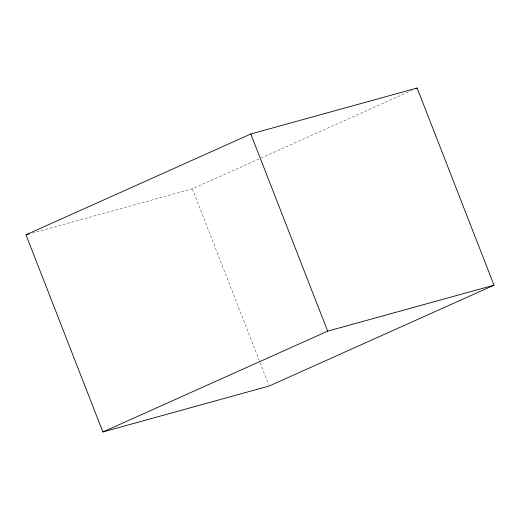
<?xml version="1.0" encoding="UTF-8"?>
<svg xmlns="http://www.w3.org/2000/svg" width="520" height="520" viewBox="0 0 520 520"><rect width="100%" height="100%" fill="white"/><g stroke="black" fill="none" stroke-linecap="round" stroke-linejoin="round"><path stroke-width="0.39" stroke-dasharray="2.6 1.95" d="M32.246 233.09L192.328 188.851L411.957 90.35M192.328 188.851L268.606 384.495"/><path stroke-width="0.78" d="M26 234.812L250.803 133.991L417.131 88.03L494 285.188L269.197 386.009L102.869 431.971L26 234.812L29.127 233.948M415.656 88.692L417.131 88.03M102.869 431.971L327.672 331.149L494 285.188M250.803 133.991L327.672 331.149"/></g></svg>
